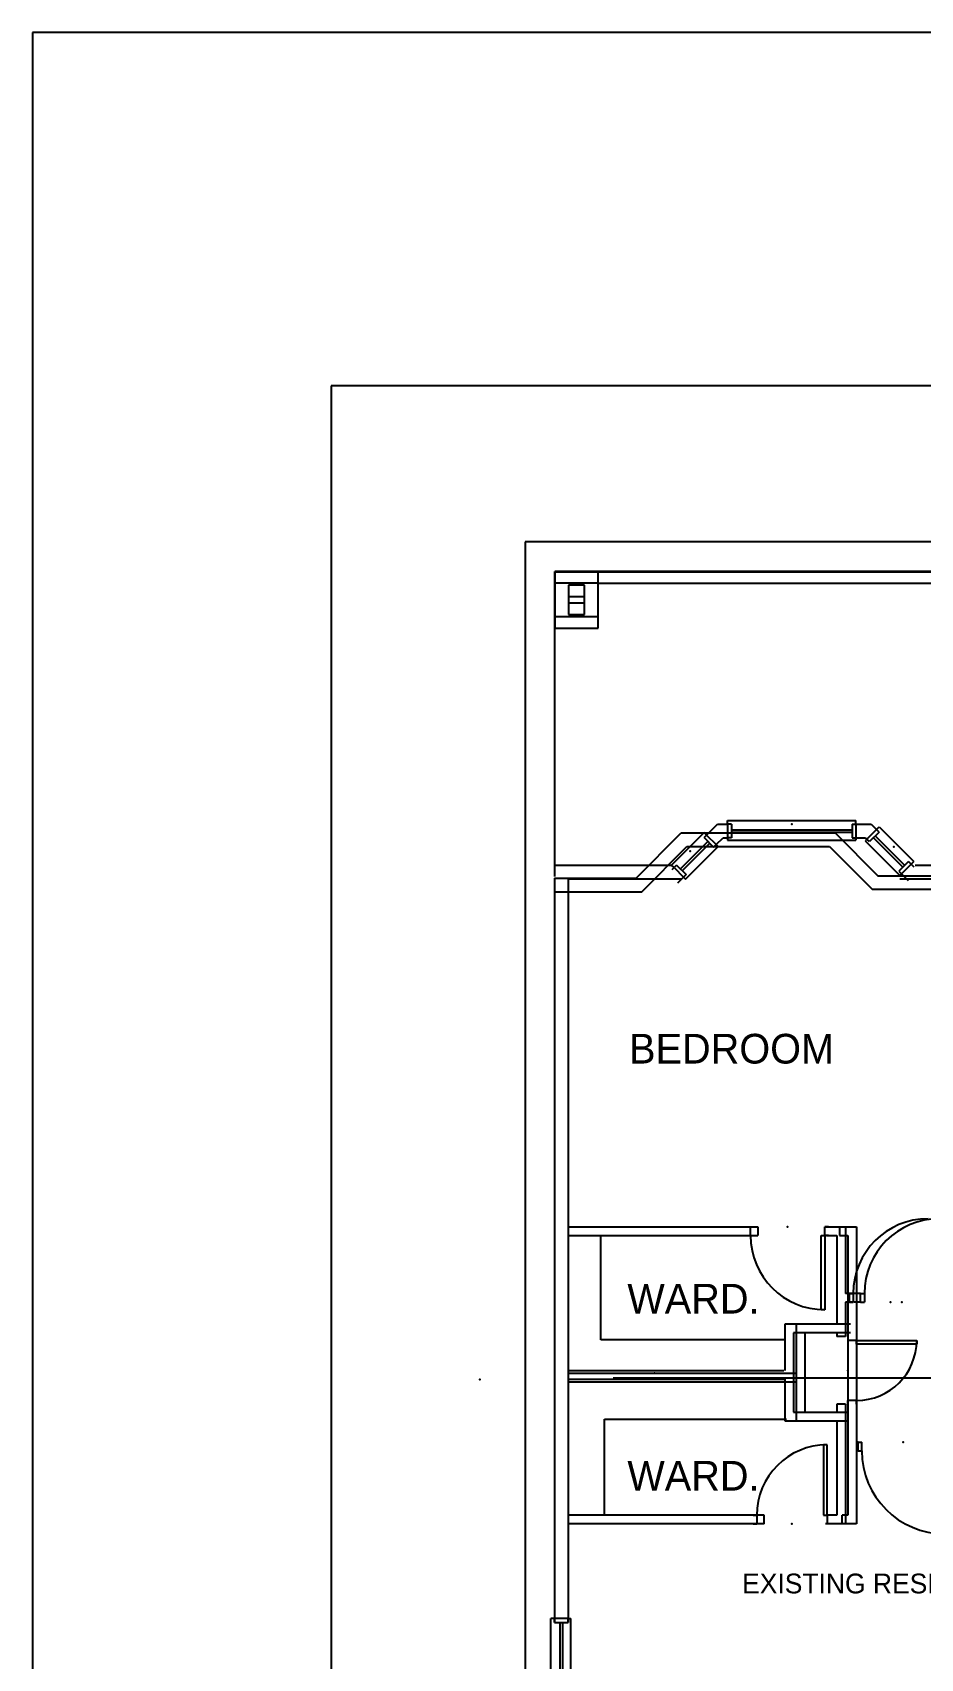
# Model space of a CAD drawing. Extents: x -92740 to -63661, y -15771 to -4391.
# Drawn here: x -84835 to -84476, y -6476 to -5818 of the extents above; entities that cross this region are included whole.
import ezdxf
from ezdxf.enums import TextEntityAlignment as Align

# ---------------------------------------------------------------- set-up
doc = ezdxf.new("R2010")
doc.units = 0
doc.header["$MEASUREMENT"] = 0
for name, color, linetype in [('1NOTES', 2, 'Continuous'), ('EXDOORS', 3, 'Continuous'), ('EXFPBM', 3, 'Continuous'), ('EXWALLS', 1, 'Continuous'), ('EXWINDOW', 5, 'Continuous'), ('ROOF', 1, 'Continuous'), ('ROOMNAME', 1, 'Continuous')]:
    doc.layers.add(name, color=color, linetype=linetype)
doc.styles.add('DCADTXTSTYLE1', font='AVG_TP')

msp = doc.modelspace()

# ---------------------------------------------------------------- linework, layer by layer
at = {"layer": 'EXDOORS', "color": 8, "linetype": 'Continuous', "ltscale": 12}
for p, q in [((-84546, -6301), (-84544.5, -6301)), ((-84544.5, -6304.5), (-84544.5, -6301)), ((-84513, -6301), (-84514.5, -6301)), ((-84514.5, -6304.5), (-84514.5, -6301)), ((-84546, -6304.5), (-84544.5, -6304.5)), ((-84516, -6334.5), (-84516, -6304.5)), ((-84516, -6304.5), (-84514.5, -6304.5)), ((-84513, -6304.5), (-84514.5, -6304.5)), ((-84514.5, -6304.5), (-84514.5, -6334.5)), ((-84504.46, -6331.48), (-84504.46, -6327.98)), ((-84504.46, -6327.98), (-84502.96, -6327.98)), ((-84502.96, -6327.98), (-84502.96, -6331.48)), ((-84514.5, -6334.5), (-84516, -6334.5)), ((-84504.46, -6331.48), (-84502.96, -6331.48)), ((-84501, -6388.11), (-84499.5, -6388.11)), ((-84499.5, -6391.61), (-84499.5, -6388.11)), ((-84513.5, -6389.13), (-84515, -6389.13)), ((-84515, -6389.13), (-84515, -6417.63)), ((-84513.5, -6417.63), (-84513.5, -6389.13)), ((-84501, -6391.61), (-84499.5, -6391.61)), ((-84543.5, -6417.63), (-84542, -6417.63)), ((-84543.5, -6421.13), (-84542, -6421.13)), ((-84542, -6417.63), (-84542, -6421.13)), ((-84515, -6417.63), (-84513.5, -6417.63)), ((-84512, -6417.63), (-84513.5, -6417.63)), ((-84513.5, -6417.63), (-84513.5, -6421.13)), ((-84512, -6421.13), (-84513.5, -6421.13))]:
    msp.add_line(p, q, dxfattribs=at)
for centre, radius, start, end in [((-84472.72, -6327.98), 30.24, 90, 180), ((-84514.5, -6304.5), 30, 180, 270), ((-84513.5, -6417.63), 28.5, 90, 180), ((-84466, -6391.61), 33.5, 180, 270)]:
    msp.add_arc(centre, radius, start, end, dxfattribs=at)
for p in [(-84529.5, -6301), (-84487.84, -6331.48), (-84482.75, -6388.11), (-84527.75, -6421.13)]:
    msp.add_point(p, dxfattribs=at)
at = {"layer": 'EXFPBM', "color": 3, "linetype": 'Continuous', "ltscale": 12}
for p, q in [((-83998.7, -6036.35), (-84623.69, -6036.35)), ((-84623.69, -6040.8), (-84623.69, -6058.99)), ((-84606.2, -6040.8), (-84623.69, -6040.8)), ((-84618.19, -6046.3), (-84618.19, -6053.49)), ((-84611.7, -6046.3), (-84618.19, -6046.3)), ((-84611.7, -6053.49), (-84611.7, -6046.3)), ((-84606.2, -6058.99), (-84606.2, -6040.8)), ((-84606.2, -6040.8), (-83998.8, -6040.8)), ((-84618.19, -6053.49), (-84611.7, -6053.49)), ((-84623.69, -6058.99), (-84606.2, -6058.99)), ((-84590.79, -6160.03), (-84572.54, -6141.78)), ((-84572.54, -6141.78), (-84510.34, -6141.78)), ((-84510.34, -6141.78), (-84493.07, -6159.06)), ((-84588.51, -6165.53), (-84570.26, -6147.28)), ((-84570.26, -6147.28), (-84512.62, -6147.28)), ((-84512.62, -6147.28), (-84495.35, -6164.56)), ((-84623.74, -6160.03), (-84590.79, -6160.03)), ((-84623.74, -6160.03), (-84623.74, -6459.4)), ((-84623.74, -6165.53), (-84588.51, -6165.53)), ((-84618.24, -6160.03), (-84618.24, -6459.4)), ((-84495.35, -6164.56), (-84439.32, -6164.56)), ((-84493.07, -6159.06), (-84441.6, -6159.06)), ((-84618.57, -6301), (-84541.5, -6301)), ((-84541.5, -6301), (-84541.5, -6304.5)), ((-84508.5, -6301), (-84501.63, -6301)), ((-84508.5, -6301), (-84508.5, -6304.5)), ((-84501.63, -6301), (-84501.63, -6421.13)), ((-84618.57, -6304.5), (-84541.5, -6304.5)), ((-84508.5, -6304.5), (-84505.13, -6304.5)), ((-84505.13, -6304.5), (-84505.13, -6417.63)), ((-84499.96, -6327.98), (-84502.69, -6327.98)), ((-84499.96, -6331.48), (-84499.96, -6327.98)), ((-84499.96, -6327.98), (-84498.46, -6327.98)), ((-84498.46, -6327.98), (-84498.46, -6331.48)), ((-84499.96, -6331.48), (-84502.69, -6331.48)), ((-84499.96, -6331.48), (-84498.46, -6331.48)), ((-84504.11, -6340.41), (-84526.08, -6340.41)), ((-84526.08, -6340.41), (-84526.08, -6379.39)), ((-84504.11, -6343.91), (-84522.58, -6343.91)), ((-84522.58, -6343.91), (-84522.58, -6375.89)), ((-84505.13, -6345.4), (-84505.13, -6346.9)), ((-84501.63, -6346.9), (-84505.13, -6346.9)), ((-84501.63, -6345.4), (-84501.63, -6346.9)), ((-84501.63, -6346.9), (-84477.29, -6346.9)), ((-84501.63, -6348.4), (-84501.63, -6346.9)), ((-84477.29, -6348.4), (-84501.63, -6348.4)), ((-84477.29, -6346.9), (-84477.29, -6348.4)), ((-84618.57, -6360.18), (-84525.72, -6360.18)), ((-84618.57, -6363.68), (-84525.72, -6363.68)), ((-84505.13, -6372.74), (-84505.13, -6371.24)), ((-84501.63, -6371.24), (-84505.13, -6371.24)), ((-84501.63, -6372.74), (-84501.63, -6371.24)), ((-84526.08, -6379.39), (-84505.17, -6379.39)), ((-84522.58, -6375.89), (-84505.17, -6375.89)), ((-84539, -6417.63), (-84618.57, -6417.63)), ((-84539, -6421.13), (-84618.57, -6421.13)), ((-84539, -6421.13), (-84539, -6417.63)), ((-84507.5, -6421.13), (-84507.5, -6417.63)), ((-84505.13, -6417.63), (-84507.5, -6417.63)), ((-84501.63, -6421.13), (-84507.5, -6421.13)), ((-84618.24, -6459.4), (-84623.74, -6459.4))]:
    msp.add_line(p, q, dxfattribs=at)
at = {"layer": 'EXFPBM', "color": 1, "linetype": 'Continuous', "ltscale": 9.91438}
msp.add_lwpolyline([(-84714.17, -5960.98), (-84714.17, -7000.88), (-83563.33, -7000.88), (-83563.33, -5960.98)], close=True, dxfattribs=at)
at = {"layer": 'EXFPBM', "color": 3, "linetype": 'Continuous', "ltscale": 12}
for centre, radius, start, end in [((-84468.22, -6327.98), 30.24, 90, 180), ((-84501.63, -6346.9), 24.33, 270, 360)]:
    msp.add_arc(centre, radius, start, end, dxfattribs=at)
for p in [(-84483.34, -6331.48), (-84505.13, -6359.07)]:
    msp.add_point(p, dxfattribs=at)
at = {"layer": 'EXWALLS', "color": 8, "linetype": 'Continuous', "ltscale": 12}
for p, q in [((-84623.74, -6036.07), (-84623.74, -6159.37)), ((-84623.69, -6036.07), (-84623.69, -6054.26)), ((-84468.23, -6036.07), (-84623.69, -6036.07)), ((-84606.2, -6054.26), (-84606.2, -6036.07)), ((-84618.19, -6041.57), (-84618.19, -6048.76)), ((-84611.7, -6041.57), (-84618.19, -6041.57)), ((-84611.7, -6048.76), (-84611.7, -6041.57)), ((-84618.19, -6048.76), (-84611.7, -6048.76)), ((-84623.69, -6054.26), (-84606.2, -6054.26)), ((-84562.26, -6142.61), (-84557.89, -6138.24)), ((-84557.89, -6138.24), (-84553.77, -6138.24)), ((-84553.77, -6136.74), (-84501.87, -6136.74)), ((-84553.77, -6138.24), (-84553.77, -6136.74)), ((-84553.77, -6138.24), (-84553.77, -6143.74)), ((-84552.27, -6138.24), (-84553.77, -6138.24)), ((-84552.27, -6138.24), (-84552.27, -6143.74)), ((-84503.37, -6138.24), (-84503.37, -6143.74)), ((-84503.37, -6138.24), (-84501.87, -6138.24)), ((-84501.87, -6138.24), (-84501.87, -6136.74)), ((-84501.87, -6138.24), (-84495.7, -6138.24)), ((-84501.87, -6138.24), (-84501.87, -6143.74)), ((-84495.7, -6138.24), (-84493.59, -6140.34)), ((-84576.52, -6154.74), (-84563.32, -6141.55)), ((-84572.8, -6156.33), (-84561.73, -6145.26)), ((-84562.26, -6142.61), (-84563.32, -6141.55)), ((-84563.32, -6143.67), (-84562.26, -6142.61)), ((-84563.32, -6143.67), (-84559.43, -6147.56)), ((-84562.26, -6142.61), (-84558.37, -6146.5)), ((-84558.37, -6146.5), (-84555.61, -6143.74)), ((-84555.61, -6143.74), (-84553.77, -6143.74)), ((-84552.27, -6143.74), (-84553.77, -6143.74)), ((-84553.77, -6143.74), (-84553.77, -6144.74)), ((-84553.77, -6144.74), (-84501.87, -6144.74)), ((-84552.27, -6140.49), (-84503.37, -6140.49)), ((-84552.27, -6141.49), (-84503.37, -6141.49)), ((-84503.37, -6143.74), (-84501.87, -6143.74)), ((-84501.87, -6143.74), (-84497.97, -6143.74)), ((-84501.87, -6143.74), (-84501.87, -6144.74)), ((-84497.48, -6144.23), (-84498.19, -6144.94)), ((-84498.19, -6144.94), (-84484.11, -6159.02)), ((-84497.97, -6143.74), (-84497.48, -6144.23)), ((-84493.59, -6140.34), (-84497.48, -6144.23)), ((-84496.42, -6145.29), (-84497.48, -6144.23)), ((-84492.53, -6141.4), (-84496.42, -6145.29)), ((-84494.83, -6143.7), (-84482.87, -6155.66)), ((-84494.12, -6142.99), (-84482.16, -6154.95)), ((-84493.59, -6140.34), (-84492.53, -6139.28)), ((-84492.53, -6141.4), (-84493.59, -6140.34)), ((-84492.53, -6139.28), (-84478.45, -6153.36)), ((-84572.1, -6157.04), (-84561.02, -6145.97)), ((-84570.86, -6160.4), (-84557.66, -6147.2)), ((-84559.43, -6147.56), (-84558.37, -6146.5)), ((-84558.37, -6146.5), (-84557.66, -6147.2)), ((-84575.46, -6155.8), (-84576.52, -6154.74)), ((-84576.14, -6156.49), (-84575.46, -6155.8)), ((-84574.39, -6154.74), (-84575.46, -6155.8)), ((-84575.46, -6155.8), (-84571.57, -6159.69)), ((-84574.39, -6154.74), (-84570.51, -6158.63)), ((-84570.51, -6158.63), (-84571.57, -6159.69)), ((-84480.57, -6153.36), (-84484.46, -6157.25)), ((-84484.46, -6157.25), (-84483.4, -6158.31)), ((-84483.4, -6158.31), (-84484.11, -6159.02)), ((-84479.51, -6154.42), (-84483.4, -6158.31)), ((-84483.4, -6158.31), (-84480.7, -6161.01)), ((-84480.57, -6153.36), (-84479.51, -6154.42)), ((-84479.51, -6154.42), (-84478.45, -6153.36)), ((-84479.51, -6154.42), (-84478.42, -6155.51)), ((-84470.05, -6154.9), (-84477.93, -6154.9)), ((-84623.74, -6160.03), (-84623.74, -6460.9)), ((-84618.24, -6165.53), (-84618.24, -6301)), ((-84573.86, -6161.99), (-84571.57, -6159.69)), ((-84571.57, -6159.69), (-84570.86, -6160.4)), ((-84470.52, -6160.4), (-84484.07, -6160.4)), ((-84618.24, -6301), (-84545.5, -6301)), ((-84514.5, -6301), (-84506.13, -6301)), ((-84506.13, -6301), (-84506.13, -6327.98)), ((-84618.24, -6304.5), (-84618.24, -6359.12)), ((-84618.24, -6304.5), (-84545, -6304.5)), ((-84605, -6346.66), (-84605, -6304.6)), ((-84513.75, -6304.5), (-84509.63, -6304.5)), ((-84509.63, -6304.5), (-84509.63, -6340.41)), ((-84502.96, -6327.98), (-84506.13, -6327.98)), ((-84502.96, -6331.48), (-84506.13, -6331.48)), ((-84506.13, -6331.48), (-84506.13, -6345.4)), ((-84509.63, -6340.41), (-84530.58, -6340.41)), ((-84530.58, -6340.41), (-84530.58, -6359.12)), ((-84531, -6346.66), (-84605, -6346.66)), ((-84509.63, -6343.91), (-84527.08, -6343.91)), ((-84527.08, -6343.91), (-84527.08, -6375.89)), ((-84509.63, -6343.91), (-84509.63, -6345.4)), ((-84506.13, -6345.4), (-84509.63, -6345.4)), ((-84618.24, -6359.12), (-84531, -6359.12)), ((-84618.24, -6362.62), (-84618.24, -6417.63)), ((-84618.24, -6362.62), (-84531, -6362.62)), ((-84530.58, -6362.62), (-84530.58, -6379.39)), ((-84506.13, -6372.74), (-84509.63, -6372.74)), ((-84509.63, -6372.74), (-84509.63, -6375.89)), ((-84506.13, -6372.74), (-84506.13, -6421.13)), ((-84603.58, -6378.79), (-84530, -6378.79)), ((-84603.58, -6404.3), (-84603.58, -6378.79)), ((-84530.58, -6379.39), (-84509.63, -6379.39)), ((-84527.08, -6375.89), (-84509.63, -6375.89)), ((-84509.63, -6379.39), (-84509.63, -6417.63)), ((-84501, -6388.11), (-84501.53, -6388.11)), ((-84501, -6391.61), (-84501, -6388.11)), ((-84603.58, -6417.06), (-84603.58, -6391.54)), ((-84501, -6391.61), (-84501.53, -6391.61)), ((-84542, -6417.63), (-84618.24, -6417.63)), ((-84618.24, -6421.13), (-84618.24, -6460.9)), ((-84542, -6421.13), (-84618.24, -6421.13)), ((-84506.13, -6421.13), (-84514.25, -6421.13)), ((-84509.63, -6417.63), (-84512.75, -6417.63))]:
    msp.add_line(p, q, dxfattribs=at)
at = {"layer": 'EXWALLS', "color": 1, "linetype": 'Continuous', "ltscale": 12}
for p, q in [((-84576.68, -6154.9), (-84623.74, -6154.9)), ((-84572.43, -6160.4), (-84618.03, -6160.4))]:
    msp.add_line(p, q, dxfattribs=at)
at = {"layer": 'EXWALLS', "color": 8, "linetype": 'Continuous', "ltscale": 12}
for p in [(-84527.82, -6138.24), (-84568.86, -6149.2), (-84486.55, -6147.38), (-84583.31, -6360.11)]:
    msp.add_point(p, dxfattribs=at)
at = {"layer": 'EXWINDOW', "color": 8, "linetype": 'Continuous', "ltscale": 12}
for p, q in [((-84625.24, -6517.15), (-84625.24, -6459.4)), ((-84623.74, -6459.4), (-84625.24, -6459.4)), ((-84623.74, -6460.9), (-84623.74, -6459.4)), ((-84623.74, -6460.9), (-84618.24, -6460.9)), ((-84621.49, -6515.65), (-84621.49, -6460.9)), ((-84620.49, -6515.65), (-84620.49, -6460.9)), ((-84618.24, -6460.9), (-84618.24, -6459.4)), ((-84618.24, -6459.4), (-84617.24, -6459.4)), ((-84617.24, -6517.15), (-84617.24, -6459.4))]:
    msp.add_line(p, q, dxfattribs=at)
at = {"layer": 'ROOF', "color": 1, "linetype": 'Continuous', "ltscale": 12}
for p, q in [((-83767.87, -6024.12), (-84635.71, -6024.12)), ((-84635.71, -6024.12), (-84635.71, -6849.48))]:
    msp.add_line(p, q, dxfattribs=at)
at = {"layer": 'ROOF', "color": 8, "linetype": 'Continuous', "ltscale": 12}
msp.add_line((-84600.09, -6362.09), (-83763.77, -6362.09), dxfattribs=at)
msp.add_point((-84653.96, -6362.79), dxfattribs=at)
at = {"layer": 'ROOMNAME', "color": 103, "linetype": 'Continuous', "ltscale": 1.51875}
for p, q in [((-82795.5, -5818.2), (-84834.95, -5818.2)), ((-84834.95, -5818.2), (-84834.95, -7278.9))]:
    msp.add_line(p, q, dxfattribs=at)

# ---------------------------------------------------------------- texts
at = {"layer": '1NOTES', "color": 3, "linetype": 'Continuous', "ltscale": 12, "style": 'DCADTXTSTYLE1'}
msp.add_text('EXISTING RESIDENCE TO REMAIN', height=8, dxfattribs=at).set_placement((-84547.91, -6451.6), align=Align.BOTTOM_LEFT)
at = {"layer": 'ROOMNAME', "color": 1, "linetype": 'Continuous', "ltscale": 12, "style": 'DCADTXTSTYLE1'}
for s, p in [('BEDROOM', (-84593.63, -6238.59)), ('WARD.', (-84594.34, -6339.66)), ('WARD.', (-84594.34, -6411.24))]:
    msp.add_text(s, height=12, dxfattribs=at).set_placement(p, align=Align.BOTTOM_LEFT)

doc.saveas('drawing.dxf')
